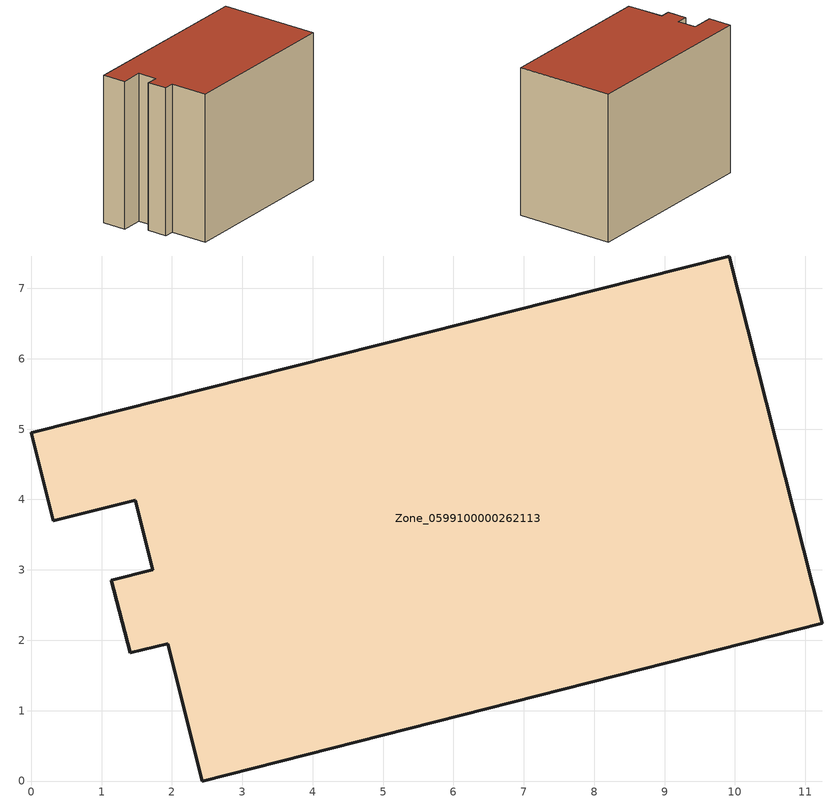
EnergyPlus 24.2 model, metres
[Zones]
Zone_0599100000262113
 floor ground (C_G): 9.92,7.46 11.24,2.24 2.43,0 1.94,1.95 1.41,1.82 1.14,2.85 1.73,3 1.48,3.99 0.31,3.7 0,4.95 z0
 wall outside (C_F): 11.24,2.24 9.92,7.46 0,4.95 0.31,3.7 1.48,3.99 1.73,3 1.14,2.85 1.41,1.82 1.94,1.95 2.43,0 11.24,2.24 z0:8.05
 roof outside (C_R): 9.92,7.46 0,4.95 0.31,3.7 1.48,3.99 1.73,3 1.14,2.85 1.41,1.82 1.94,1.95 2.43,0 11.24,2.24 z8.05
[BUILDING]
Pand.0599100000262113: North Axis=0; Terrain=City; Loads Convergence Tolerance Value=0.04; Temperature Convergence Tolerance Value=0.4; Solar Distribution=FullExterior; Maximum Number of Warmup Days=25; Minimum Number of Warmup Days=1
[Site:Location]
Rotterdam.The.Hague.AP_ZH_NLD Design_Conditions: Latitude=51.96; Longitude=4.45; Time Zone=1; Elevation=-4.5
[SITE:GROUNDTEMPERATURE:BUILDINGSURFACE]
18, 18, 18, 18, 18, 18, 18, 18, 18, 18, 18, 18
[MATERIAL] Thermal Absorptance=0.9; Solar Absorptance=0.7; Visible Absorptance=0.7
Name | Roughness | Thickness | Conductivity | Density | Specific Heat
G.TI.1975-1991 | MediumSmooth | 0.15 | 0.288461 | 540 | 1210
F.TI.1975-1991 | Rough | 0.3 | 0.230769 | 1920 | 840
R.TI.1975-1991 | MediumRough | 0.2 | 0.153846 | 1500 | 1000
[CONSTRUCTION]
C_G: G.TI.1975-1991
C_F: F.TI.1975-1991
C_R: R.TI.1975-1991
[ZONE]
Zone_0599100000262113: Type=1; Multiplier=1; Ceiling Height=Autocalculate; Volume=Autocalculate; Floor Area=autocalculate; Part of Total Floor Area=Yes
[ZONEINFILTRATION:DESIGNFLOWRATE]
Infil_Zone_0599100000262113: Zone or ZoneList or Space or SpaceList=Zone_0599100000262113; Schedule=AlwaysOn; Design Flow Rate Calculation Method=Flow/Area; Flow Rate per Floor Area=0.003; Constant Term Coefficient=1; Temperature Term Coefficient=0; Velocity Term Coefficient=0; Velocity Squared Term Coefficient=0
[HVACTEMPLATE:ZONE:IDEALLOADSAIRSYSTEM]
Zone_0599100000262113: Maximum Heating Supply Air Temperature=50; Minimum Cooling Supply Air Temperature=13; Maximum Heating Supply Air Humidity Ratio=0.0156; Minimum Cooling Supply Air Humidity Ratio=0.0077; Heating Limit=NoLimit; Cooling Limit=NoLimit; Dehumidification Control Type=ConstantSensibleHeatRatio; Cooling Sensible Heat Ratio=0.7; Dehumidification Setpoint=60; Humidification Control Type=None; Humidification Setpoint=30; Outdoor Air Method=None; Outdoor Air Flow Rate per Person=0.00944; Outdoor Air Flow Rate per Zone Floor Area=0; Outdoor Air Flow Rate per Zone=0; Demand Controlled Ventilation Type=None; Outdoor Air Economizer Type=NoEconomizer; Heat Recovery Type=None; Sensible Heat Recovery Effectiveness=0.7; Latent Heat Recovery Effectiveness=0.65
[ZONECONTROL:THERMOSTAT]
ThermostatControl_Zone_0599100000262113: Zone or ZoneList=Zone_0599100000262113; Control Type Schedule=DualSetpointControlType; Control 1=Thermostat_Zone_0599100000262113; Temperature Difference Between Cutout And Setpoint=0
[THERMOSTATSETPOINT:DUALSETPOINT]
Thermostat_Zone_0599100000262113: Heating Setpoint Temperature Schedule=HeatingSetpoint_Zone_0599100000262113; Cooling Setpoint Temperature Schedule=CoolingSetpoint_Zone_0599100000262113
[SCHEDULE:COMPACT]
HeatingSetpoint_Zone_0599100000262113: Through: 12/31, For: AllDays, Until: 24:00, 21
CoolingSetpoint_Zone_0599100000262113: Through: 12/31, For: AllDays, Until: 24:00, 24
DualSetpointControlType: Through: 12/31, For: AllDays, Until: 24:00, 4
AlwaysOn: Through: 12/31, For: AllDays, Until: 24:00, 1
